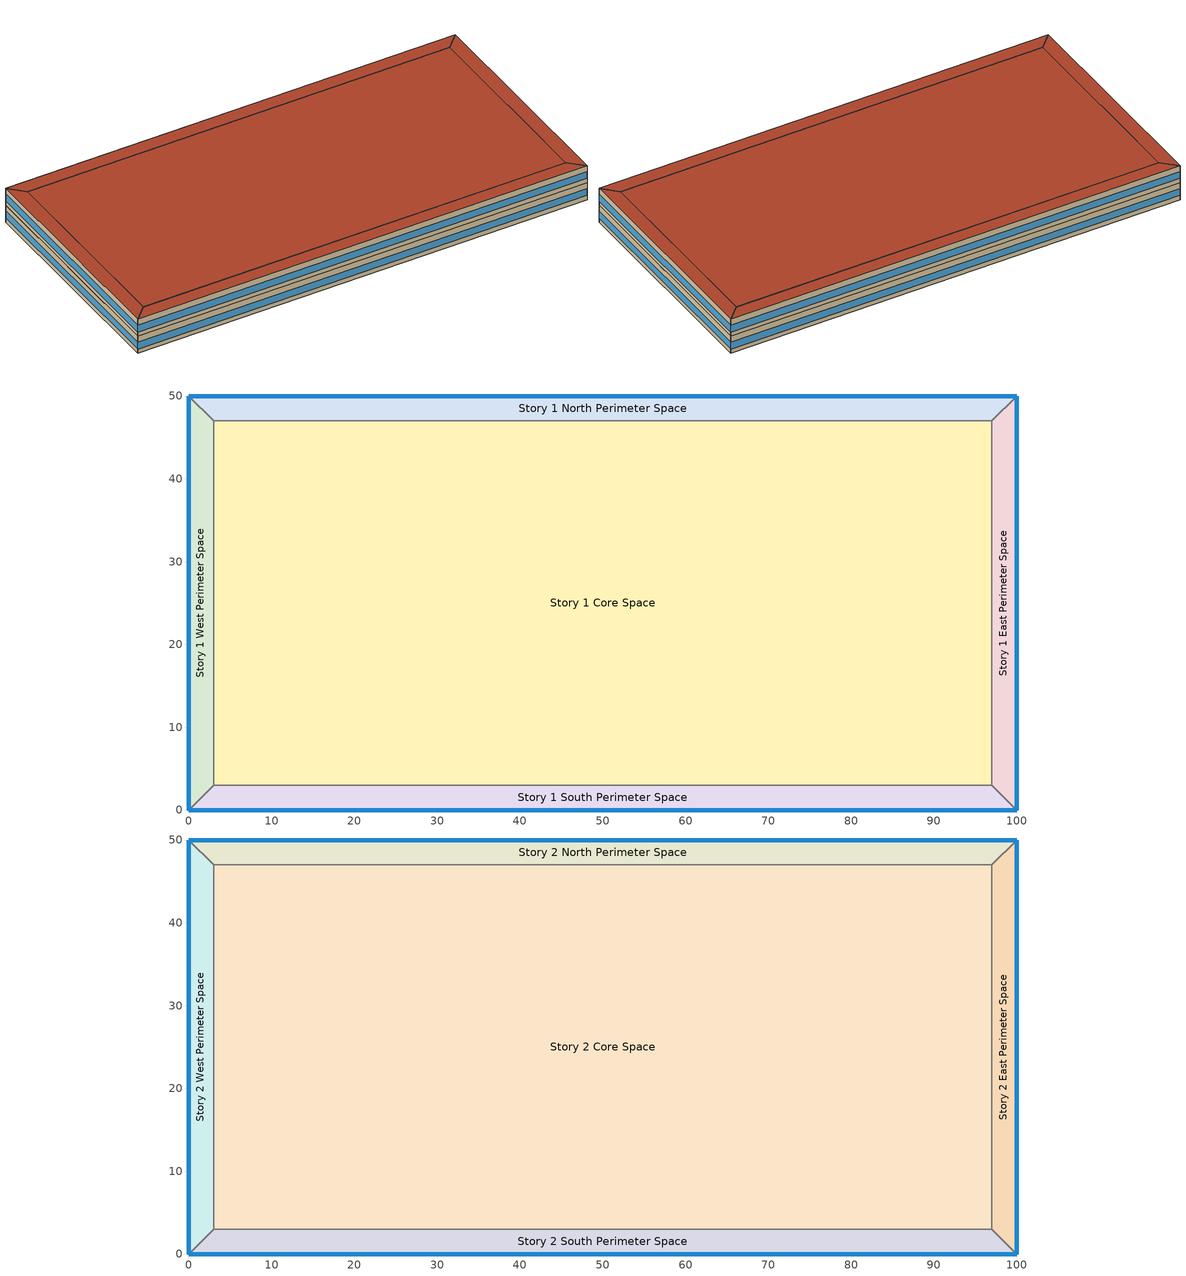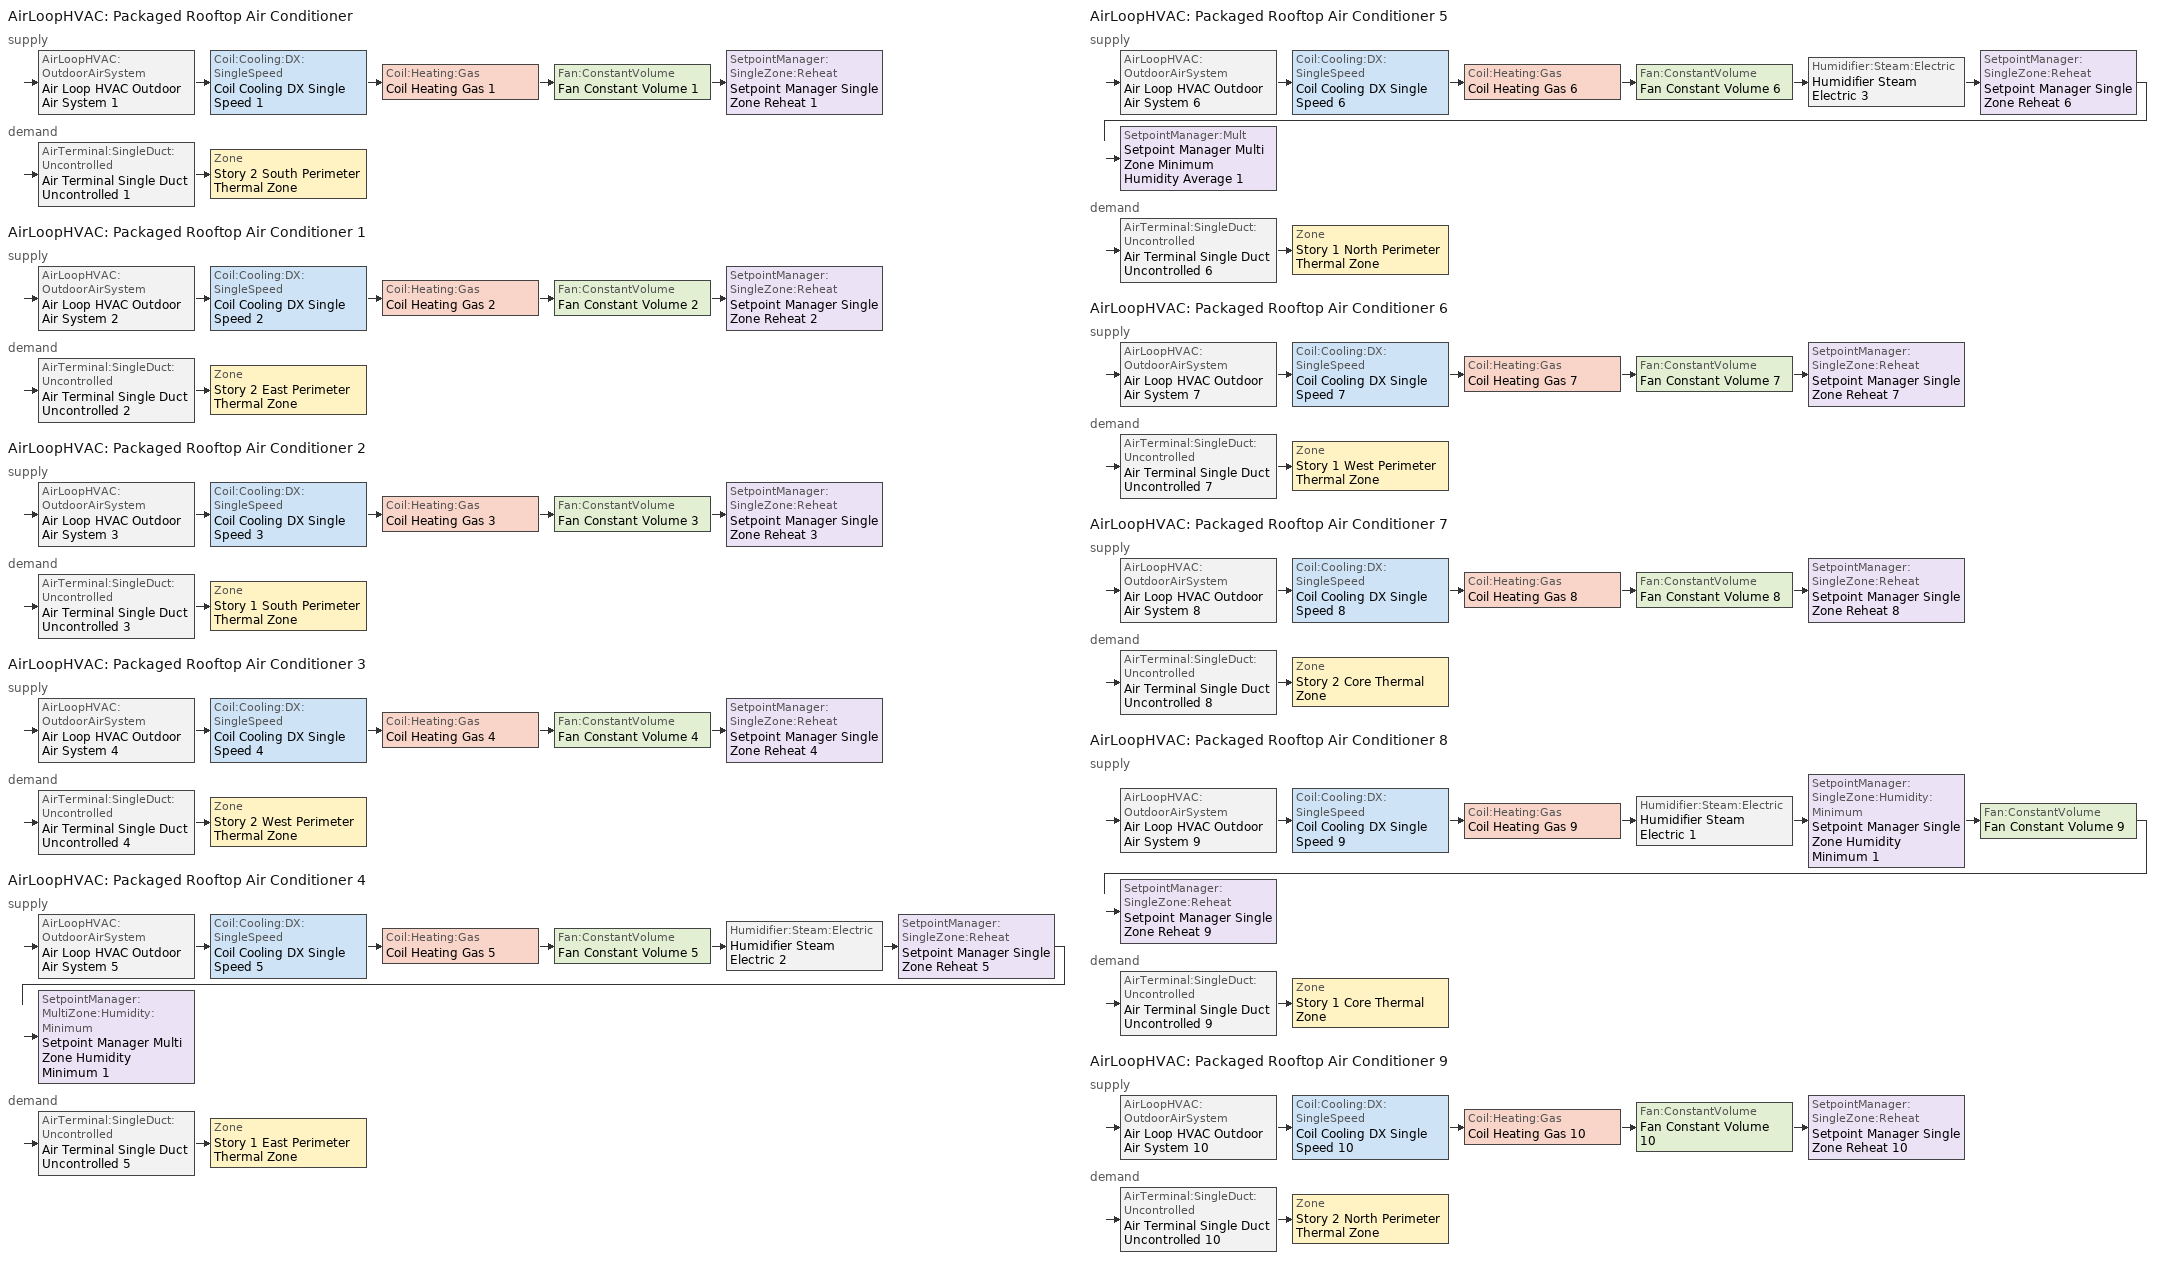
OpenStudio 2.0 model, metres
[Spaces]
Story 1 West Perimeter Space
 floor ground: 0,0 0,50 3,47 3,3 z0
 wall outside: 0,50 0,0 z0:4
 wall to Story 1 North Perimeter Space: 3,47 0,50 z0:4
 wall to Story 1 Core Space: 3,3 3,47 z0:4
 wall to Story 1 South Perimeter Space: 0,0 3,3 z0:4
 window: 0,49.97 0,0.03 z1:2.6
Story 1 North Perimeter Space
 floor ground: 0,50 100,50 97,47 3,47 z0
 wall outside: 100,50 0,50 z0:4
 wall to Story 1 East Perimeter Space: 97,47 100,50 z0:4
 wall to Story 1 Core Space: 3,47 97,47 z0:4
 window: 99.97,50 0.03,50 z1:2.6
Story 1 East Perimeter Space
 floor ground: 100,50 100,0 97,3 97,47 z0
 wall outside: 100,0 100,50 z0:4
 wall to Story 1 South Perimeter Space: 97,3 100,0 z0:4
 wall to Story 1 Core Space: 97,47 97,3 z0:4
 window: 100,0.03 100,49.97 z1:2.6
Story 1 South Perimeter Space
 floor ground: 100,0 0,0 3,3 97,3 z0
 wall outside: 0,0 100,0 z0:4
 wall to Story 1 Core Space: 97,3 3,3 z0:4
 window: 0.03,0 99.97,0 z1:2.6
Story 1 Core Space
 floor ground: 3,3 3,47 97,47 97,3 z0
Story 2 West Perimeter Space
 floor to Story 1 West Perimeter Space: 0,0 0,50 3,47 3,3 z4
 wall outside: 0,50 0,0 z4:8
 wall to Story 2 North Perimeter Space: 3,47 0,50 z4:8
 wall to Story 2 Core Space: 3,3 3,47 z4:8
 wall to Story 2 South Perimeter Space: 0,0 3,3 z4:8
 window: 0,49.97 0,0.03 z5:6.6
 roof outside: 3,3 3,47 0,50 0,0 z8
Story 2 North Perimeter Space
 floor to Story 1 North Perimeter Space: 0,50 100,50 97,47 3,47 z4
 wall outside: 100,50 0,50 z4:8
 wall to Story 2 East Perimeter Space: 97,47 100,50 z4:8
 wall to Story 2 Core Space: 3,47 97,47 z4:8
 window: 99.97,50 0.03,50 z5:6.6
 roof outside: 3,47 97,47 100,50 0,50 z8
Story 2 East Perimeter Space
 floor to Story 1 East Perimeter Space: 100,50 100,0 97,3 97,47 z4
 wall outside: 100,0 100,50 z4:8
 wall to Story 2 South Perimeter Space: 97,3 100,0 z4:8
 wall to Story 2 Core Space: 97,47 97,3 z4:8
 window: 100,0.03 100,49.97 z5:6.6
 roof outside: 97,47 97,3 100,0 100,50 z8
Story 2 South Perimeter Space
 floor to Story 1 South Perimeter Space: 100,0 0,0 3,3 97,3 z4
 wall outside: 0,0 100,0 z4:8
 wall to Story 2 Core Space: 97,3 3,3 z4:8
 window: 0.03,0 99.97,0 z5:6.6
 roof outside: 97,3 3,3 0,0 100,0 z8
Story 2 Core Space
 floor to Story 1 Core Space: 3,3 3,47 97,47 97,3 z4
 roof outside: 97,3 97,47 3,47 3,3 z8
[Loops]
AirLoopHVAC 'Packaged Rooftop Air Conditioner'
 supply: AirLoopHVAC:OutdoorAirSystem 'Air Loop HVAC Outdoor Air System 1' > Coil:Cooling:DX:SingleSpeed 'Coil Cooling DX Single Speed 1' > Coil:Heating:Gas 'Coil Heating Gas 1' > Fan:ConstantVolume 'Fan Constant Volume 1' > SetpointManager:SingleZone:Reheat 'Setpoint Manager Single Zone Reheat 1'
 demand: AirTerminal:SingleDuct:Uncontrolled 'Air Terminal Single Duct Uncontrolled 1' > Zone 'Story 2 South Perimeter Thermal Zone'
AirLoopHVAC 'Packaged Rooftop Air Conditioner 1'
 supply: AirLoopHVAC:OutdoorAirSystem 'Air Loop HVAC Outdoor Air System 2' > Coil:Cooling:DX:SingleSpeed 'Coil Cooling DX Single Speed 2' > Coil:Heating:Gas 'Coil Heating Gas 2' > Fan:ConstantVolume 'Fan Constant Volume 2' > SetpointManager:SingleZone:Reheat 'Setpoint Manager Single Zone Reheat 2'
 demand: AirTerminal:SingleDuct:Uncontrolled 'Air Terminal Single Duct Uncontrolled 2' > Zone 'Story 2 East Perimeter Thermal Zone'
AirLoopHVAC 'Packaged Rooftop Air Conditioner 2'
 supply: AirLoopHVAC:OutdoorAirSystem 'Air Loop HVAC Outdoor Air System 3' > Coil:Cooling:DX:SingleSpeed 'Coil Cooling DX Single Speed 3' > Coil:Heating:Gas 'Coil Heating Gas 3' > Fan:ConstantVolume 'Fan Constant Volume 3' > SetpointManager:SingleZone:Reheat 'Setpoint Manager Single Zone Reheat 3'
 demand: AirTerminal:SingleDuct:Uncontrolled 'Air Terminal Single Duct Uncontrolled 3' > Zone 'Story 1 South Perimeter Thermal Zone'
AirLoopHVAC 'Packaged Rooftop Air Conditioner 3'
 supply: AirLoopHVAC:OutdoorAirSystem 'Air Loop HVAC Outdoor Air System 4' > Coil:Cooling:DX:SingleSpeed 'Coil Cooling DX Single Speed 4' > Coil:Heating:Gas 'Coil Heating Gas 4' > Fan:ConstantVolume 'Fan Constant Volume 4' > SetpointManager:SingleZone:Reheat 'Setpoint Manager Single Zone Reheat 4'
 demand: AirTerminal:SingleDuct:Uncontrolled 'Air Terminal Single Duct Uncontrolled 4' > Zone 'Story 2 West Perimeter Thermal Zone'
AirLoopHVAC 'Packaged Rooftop Air Conditioner 4'
 supply: AirLoopHVAC:OutdoorAirSystem 'Air Loop HVAC Outdoor Air System 5' > Coil:Cooling:DX:SingleSpeed 'Coil Cooling DX Single Speed 5' > Coil:Heating:Gas 'Coil Heating Gas 5' > Fan:ConstantVolume 'Fan Constant Volume 5' > Humidifier:Steam:Electric 'Humidifier Steam Electric 2' > SetpointManager:SingleZone:Reheat 'Setpoint Manager Single Zone Reheat 5' > SetpointManager:MultiZone:Humidity:Minimum 'Setpoint Manager Multi Zone Humidity Minimum 1'
 demand: AirTerminal:SingleDuct:Uncontrolled 'Air Terminal Single Duct Uncontrolled 5' > Zone 'Story 1 East Perimeter Thermal Zone'
AirLoopHVAC 'Packaged Rooftop Air Conditioner 5'
 supply: AirLoopHVAC:OutdoorAirSystem 'Air Loop HVAC Outdoor Air System 6' > Coil:Cooling:DX:SingleSpeed 'Coil Cooling DX Single Speed 6' > Coil:Heating:Gas 'Coil Heating Gas 6' > Fan:ConstantVolume 'Fan Constant Volume 6' > Humidifier:Steam:Electric 'Humidifier Steam Electric 3' > SetpointManager:SingleZone:Reheat 'Setpoint Manager Single Zone Reheat 6' > SetpointManager:MultiZone:MinimumHumidity:Average 'Setpoint Manager Multi Zone Minimum Humidity Average 1'
 demand: AirTerminal:SingleDuct:Uncontrolled 'Air Terminal Single Duct Uncontrolled 6' > Zone 'Story 1 North Perimeter Thermal Zone'
AirLoopHVAC 'Packaged Rooftop Air Conditioner 6'
 supply: AirLoopHVAC:OutdoorAirSystem 'Air Loop HVAC Outdoor Air System 7' > Coil:Cooling:DX:SingleSpeed 'Coil Cooling DX Single Speed 7' > Coil:Heating:Gas 'Coil Heating Gas 7' > Fan:ConstantVolume 'Fan Constant Volume 7' > SetpointManager:SingleZone:Reheat 'Setpoint Manager Single Zone Reheat 7'
 demand: AirTerminal:SingleDuct:Uncontrolled 'Air Terminal Single Duct Uncontrolled 7' > Zone 'Story 1 West Perimeter Thermal Zone'
AirLoopHVAC 'Packaged Rooftop Air Conditioner 7'
 supply: AirLoopHVAC:OutdoorAirSystem 'Air Loop HVAC Outdoor Air System 8' > Coil:Cooling:DX:SingleSpeed 'Coil Cooling DX Single Speed 8' > Coil:Heating:Gas 'Coil Heating Gas 8' > Fan:ConstantVolume 'Fan Constant Volume 8' > SetpointManager:SingleZone:Reheat 'Setpoint Manager Single Zone Reheat 8'
 demand: AirTerminal:SingleDuct:Uncontrolled 'Air Terminal Single Duct Uncontrolled 8' > Zone 'Story 2 Core Thermal Zone'
AirLoopHVAC 'Packaged Rooftop Air Conditioner 8'
 supply: AirLoopHVAC:OutdoorAirSystem 'Air Loop HVAC Outdoor Air System 9' > Coil:Cooling:DX:SingleSpeed 'Coil Cooling DX Single Speed 9' > Coil:Heating:Gas 'Coil Heating Gas 9' > Humidifier:Steam:Electric 'Humidifier Steam Electric 1' > SetpointManager:SingleZone:Humidity:Minimum 'Setpoint Manager Single Zone Humidity Minimum 1' > Fan:ConstantVolume 'Fan Constant Volume 9' > SetpointManager:SingleZone:Reheat 'Setpoint Manager Single Zone Reheat 9'
 demand: AirTerminal:SingleDuct:Uncontrolled 'Air Terminal Single Duct Uncontrolled 9' > Zone 'Story 1 Core Thermal Zone'
AirLoopHVAC 'Packaged Rooftop Air Conditioner 9'
 supply: AirLoopHVAC:OutdoorAirSystem 'Air Loop HVAC Outdoor Air System 10' > Coil:Cooling:DX:SingleSpeed 'Coil Cooling DX Single Speed 10' > Coil:Heating:Gas 'Coil Heating Gas 10' > Fan:ConstantVolume 'Fan Constant Volume 10' > SetpointManager:SingleZone:Reheat 'Setpoint Manager Single Zone Reheat 10'
 demand: AirTerminal:SingleDuct:Uncontrolled 'Air Terminal Single Duct Uncontrolled 10' > Zone 'Story 2 North Perimeter Thermal Zone'
[Building]
Building 1: Space Type=Baseline Model Space Type; Default Construction Set=ASHRAE_189.1-2009_ClimateZone 4-5 (mdoff)_ConstSet
[SizingPeriod:DesignDay] Barometric Pressure {Pa}=98934; Sky Clearness=0; Rain Indicator=0; Snow Indicator=0; Day of Month=21; Daylight Saving Time Indicator=0; Humidity Indicating Type=Wetbulb; Dry-Bulb Temperature Range Modifier Type=DefaultMultipliers
Name | Maximum Dry-Bulb Temperature {C} | Daily Dry-Bulb Temperature Range {deltaC} | Humidity Indicating Conditions at Maximum Dry-Bulb | Wind Speed {m/s} | Wind Direction {deg} | Month | Day Type | Solar Model Indicator | ASHRAE Taub | ASHRAE Taud
Chicago Ohare Intl Ap Ann Htg 99.6% Condns DB | -20 | 0 | -20 | 4.9 | 270 | 1 | WinterDesignDay | ASHRAEClearSky
Chicago Ohare Intl Ap Ann Clg .4% Condns DB=>MWB | 33.3 | 10.5 | 23.7 | 5.2 | 230 | 7 | SummerDesignDay | ASHRAETau | 0.455 | 2.05
[DefaultConstructionSet]
ASHRAE_189.1-2009_ClimateZone 4-5 (mdoff)_ConstSet: Default Exterior Surface Constructions=ASHRAE_189.1-2009_ClimateZone 4-5 (mdoff)_Exterior_DefSurfCons; Default Interior Surface Constructions=000_Interior_DefSurfCons; Default Ground Contact Surface Constructions=000_Ground_DefSurfCons; Default Exterior SubSurface Constructions=ASHRAE_189.1-2009_ClimateZone 4-5 (mdoff)_Exterior_DefSubCons; Default Interior SubSurface Constructions=000_Interior_DefSubCons; Interior Partition Construction=000_Interior Partition
[DefaultSurfaceConstructions]
Name | Floor Construction | Wall Construction | Roof Ceiling Construction
ASHRAE_189.1-2009_ClimateZone 4-5 (mdoff)_Exterior_DefSurfCons | 000_ExtSlabCarpet_4in_ClimateZone 1-8 | ASHRAE_189.1-2009_ExtWall_SteelFrame_ClimateZone 4-8 | ASHRAE_189.1-2009_ExtRoof_IEAD_ClimateZone 2-5
000_Interior_DefSurfCons | 000_Interior Floor | 000_Interior Wall | 000_Interior Ceiling
000_Ground_DefSurfCons | 000_ExtSlabCarpet_4in_ClimateZone 1-8 | 000_ExtSlabCarpet_4in_ClimateZone 1-8 | 000_ExtSlabCarpet_4in_ClimateZone 1-8
[DefaultSubSurfaceConstructions] Glass Door Construction=000_Exterior Window; Skylight Construction=000_Exterior Window; Tubular Daylight Dome Construction=000_Interior Window; Tubular Daylight Diffuser Construction=000_Interior Window
Name | Fixed Window Construction | Operable Window Construction | Door Construction
ASHRAE_189.1-2009_ClimateZone 4-5 (mdoff)_Exterior_DefSubCons | ASHRAE_189.1-2009_ExtWindow_ClimateZone 4-5 | ASHRAE_189.1-2009_ExtWindow_ClimateZone 4-5 | 000_Exterior Door
000_Interior_DefSubCons | 000_Interior Window | 000_Interior Window | 000_Interior Door
[Construction]
000_Interior Partition; 000_Interior Door: 000_G05 25mm wood
000_ExtSlabCarpet_4in_ClimateZone 1-8: MAT-CC05 4 HW CONCRETE, CP02 CARPET PAD
ASHRAE_189.1-2009_ExtWall_SteelFrame_ClimateZone 4-8: MAT-SHEATH, Wall Insulation [39], 1/2IN Gypsum
ASHRAE_189.1-2009_ExtRoof_IEAD_ClimateZone 2-5: Roof Membrane, Roof Insulation [21], Metal Decking
000_Interior Floor: 000_F16 Acoustic tile, 000_F05 Ceiling air space resistance, 000_M11 100mm lightweight concrete
000_Interior Wall: 000_G01a 19mm gypsum board, 000_F04 Wall air space resistance, 000_G01a 19mm gypsum board
000_Interior Ceiling: 000_M11 100mm lightweight concrete, 000_F05 Ceiling air space resistance, 000_F16 Acoustic tile
ASHRAE_189.1-2009_ExtWindow_ClimateZone 4-5: Theoretical Glass [207]
000_Exterior Door: 000_F08 Metal surface, 000_I01 25mm insulation board
000_Exterior Window: 000_Clear 3mm, 000_Air 13mm, 000_Clear 3mm
000_Interior Window: 000_Clear 3mm
[Material]
Name | Roughness | Thickness | Conductivity | Density | Specific Heat | Thermal Absorptance | Solar Absorptance | Visible Absorptance
000_G05 25mm wood | MediumSmooth | 0.0254 | 0.15 | 608 | 1630
MAT-CC05 4 HW CONCRETE | Rough | 0.1016 | 1.311 | 2240 | 836.8 | 0.9 | 0.7 | 0.7
Wall Insulation [39] | MediumRough | 0.1184 | 0.045 | 265 | 836.8 | 0.9 | 0.7 | 0.7
1/2IN Gypsum | Smooth | 0.0127 | 0.16 | 784.9 | 830 | 0.9 | 0.92 | 0.92
Roof Membrane | VeryRough | 0.0095 | 0.16 | 1121.29 | 1460 | 0.9 | 0.7 | 0.7
Roof Insulation [21] | MediumRough | 0.2105 | 0.049 | 265 | 836.8 | 0.9 | 0.7 | 0.7
Metal Decking | MediumSmooth | 0.0015 | 45.006 | 7680 | 418.4 | 0.9 | 0.7 | 0.3
000_F16 Acoustic tile | MediumSmooth | 0.0191 | 0.06 | 368 | 590
000_M11 100mm lightweight concrete | MediumRough | 0.1016 | 0.53 | 1280 | 840
000_G01a 19mm gypsum board | MediumSmooth | 0.019 | 0.16 | 800 | 1090
000_F08 Metal surface | Smooth | 0.0008 | 45.28 | 7824 | 500
000_I01 25mm insulation board | MediumRough | 0.0254 | 0.03 | 43 | 1210
[Material:NoMass] Thermal Absorptance=0.9; Solar Absorptance=0.7
Name | Roughness | Thermal Resistance | Visible Absorptance
CP02 CARPET PAD | VeryRough | 0.2165 | 0.8
MAT-SHEATH | Rough | 0.3626 | 0.7
[Material:AirGap]
Name | Thermal Resistance
000_F05 Ceiling air space resistance | 0.18
000_F04 Wall air space resistance | 0.15
[WindowMaterial:Glazing] Optical Data Type=SpectralAverage; Thickness=0.003; Infrared Transmittance at Normal Incidence=0
Name | Solar Transmittance at Normal Incidence | Front Side Solar Reflectance at Normal Incidence | Back Side Solar Reflectance at Normal Incidence | Visible Transmittance at Normal Incidence | Front Side Visible Reflectance at Normal Incidence | Back Side Visible Reflectance at Normal Incidence | Front Side Infrared Hemispherical Emissivity | Back Side Infrared Hemispherical Emissivity | Conductivity | Dirt Correction Factor for Solar and Visible Transmittance | Solar Diffusing
Theoretical Glass [207] | 0.3311 | 0.6189 | 0.6189 | 0.44 | 0.51 | 0.51 | 0.9 | 0.9 | 0.0133 | 1 | No
000_Clear 3mm | 0.837 | 0.075 | 0.075 | 0.898 | 0.081 | 0.081 | 0.84 | 0.84 | 0.9
[WindowMaterial:Gas]
000_Air 13mm: Gas Type=Air; Thickness=0.0127
[BuildingStory] Nominal Floor to Floor Height {m}=4
Name | Nominal Z Coordinate {m}
Story 1 | 0
Story 2 | 4
[Space]
Name | Building Story | Thermal Zone
Story 1 West Perimeter Space | Story 1 | Story 1 West Perimeter Thermal Zone
Story 1 North Perimeter Space | Story 1 | Story 1 North Perimeter Thermal Zone
Story 1 East Perimeter Space | Story 1 | Story 1 East Perimeter Thermal Zone
Story 1 South Perimeter Space | Story 1 | Story 1 South Perimeter Thermal Zone
Story 1 Core Space | Story 1 | Story 1 Core Thermal Zone
Story 2 West Perimeter Space | Story 2 | Story 2 West Perimeter Thermal Zone
Story 2 North Perimeter Space | Story 2 | Story 2 North Perimeter Thermal Zone
Story 2 East Perimeter Space | Story 2 | Story 2 East Perimeter Thermal Zone
Story 2 South Perimeter Space | Story 2 | Story 2 South Perimeter Thermal Zone
Story 2 Core Space | Story 2 | Story 2 Core Thermal Zone
[ThermalZone] Use Ideal Air Loads=No
Name | Thermostat | Humidistat
Story 2 South Perimeter Thermal Zone | Thermostat Setpoint Dual Setpoint 1
Story 2 West Perimeter Thermal Zone | Thermostat Setpoint Dual Setpoint 4
Story 1 East Perimeter Thermal Zone | Thermostat Setpoint Dual Setpoint 5 | Zone Control Humidistat 2
Story 2 East Perimeter Thermal Zone | Thermostat Setpoint Dual Setpoint 2
Story 1 South Perimeter Thermal Zone | Thermostat Setpoint Dual Setpoint 3
Story 2 North Perimeter Thermal Zone | Thermostat Setpoint Dual Setpoint 10
Story 1 Core Thermal Zone | Thermostat Setpoint Dual Setpoint 9 | Zone Control Humidistat 1
Story 1 West Perimeter Thermal Zone | Thermostat Setpoint Dual Setpoint 7
Story 2 Core Thermal Zone | Thermostat Setpoint Dual Setpoint 8
Story 1 North Perimeter Thermal Zone | Thermostat Setpoint Dual Setpoint 6 | Zone Control Humidistat 3
[Sizing:Zone] Zone Cooling Design Supply Air Temperature Input Method=SupplyAirTemperature; Zone Cooling Design Supply Air Temperature {C}=14; Zone Cooling Design Supply Air Temperature Difference {deltaC}=11.11; Zone Heating Design Supply Air Temperature Input Method=SupplyAirTemperature; Zone Heating Design Supply Air Temperature {C}=40; Zone Heating Design Supply Air Temperature Difference {deltaC}=11.11; Zone Cooling Design Supply Air Humidity Ratio {kg-H2O/kg-air}=0.0085; Zone Heating Design Supply Air Humidity Ratio {kg-H2O/kg-air}=0.008; Cooling Design Air Flow Method=DesignDay; Heating Design Air Flow Method=DesignDay; Account for Dedicated Outdoor Air System=No; Dedicated Outdoor Air System Control Strategy=NeutralSupplyAir; Dedicated Outdoor Air Low Setpoint Temperature for Design {C}=autosize; Dedicated Outdoor Air High Setpoint Temperature for Design {C}=autosize
Story 2 South Perimeter Thermal Zone; Story 2 West Perimeter Thermal Zone; Story 1 East Perimeter Thermal Zone; Story 2 East Perimeter Thermal Zone; Story 1 South Perimeter Thermal Zone; Story 2 North Perimeter Thermal Zone; Story 1 Core Thermal Zone; Story 1 West Perimeter Thermal Zone; Story 2 Core Thermal Zone; Story 1 North Perimeter Thermal Zone
[Zone equipment]
Story 2 South Perimeter Thermal Zone: Air Terminal Single Duct Uncontrolled 1
Story 2 West Perimeter Thermal Zone: Air Terminal Single Duct Uncontrolled 4
Story 1 East Perimeter Thermal Zone: Air Terminal Single Duct Uncontrolled 5
Story 2 East Perimeter Thermal Zone: Air Terminal Single Duct Uncontrolled 2
Story 1 South Perimeter Thermal Zone: Air Terminal Single Duct Uncontrolled 3
Story 2 North Perimeter Thermal Zone: Air Terminal Single Duct Uncontrolled 10
Story 1 Core Thermal Zone: Air Terminal Single Duct Uncontrolled 9
Story 1 West Perimeter Thermal Zone: Air Terminal Single Duct Uncontrolled 7
Story 2 Core Thermal Zone: Air Terminal Single Duct Uncontrolled 8
Story 1 North Perimeter Thermal Zone: Air Terminal Single Duct Uncontrolled 6
[AirLoopHVAC] Availability Schedule=Always On Discrete; Design Supply Air Flow Rate {m3/s}=AutoSize
Packaged Rooftop Air Conditioner; Packaged Rooftop Air Conditioner 1; Packaged Rooftop Air Conditioner 2; Packaged Rooftop Air Conditioner 3; Packaged Rooftop Air Conditioner 4; Packaged Rooftop Air Conditioner 5; Packaged Rooftop Air Conditioner 6; Packaged Rooftop Air Conditioner 7; Packaged Rooftop Air Conditioner 8; Packaged Rooftop Air Conditioner 9
[Sizing:System] Type of Load to Size On=Sensible; Design Outdoor Air Flow Rate {m3/s}=Autosize; Minimum System Air Flow Ratio=1; Preheat Design Temperature {C}=7; Preheat Design Humidity Ratio {kg-H2O/kg-Air}=0.008; Precool Design Temperature {C}=12.8; Precool Design Humidity Ratio {kg-H2O/kg-Air}=0.008; Central Cooling Design Supply Air Temperature {C}=12.8; Central Heating Design Supply Air Temperature {C}=40; Sizing Option=NonCoincident; 100% Outdoor Air in Cooling=Yes; 100% Outdoor Air in Heating=Yes; Central Cooling Design Supply Air Humidity Ratio {kg-H2O/kg-Air}=0.0085; Central Heating Design Supply Air Humidity Ratio {kg-H2O/kg-Air}=0.008; Cooling Design Air Flow Method=DesignDay; Cooling Design Air Flow Rate {m3/s}=0; Heating Design Air Flow Method=DesignDay; Heating Design Air Flow Rate {m3/s}=0; System Outdoor Air Method=ZoneSum; Zone Maximum Outdoor Air Fraction=1; Cooling Supply Air Flow Rate Per Floor Area {m3/s-m2}=0.00996765; Cooling Fraction of Autosized Cooling Supply Air Flow Rate=1; Cooling Supply Air Flow Rate Per Unit Cooling Capacity {m3/s-W}=3.94755e-05; Heating Supply Air Flow Rate Per Floor Area {m3/s-m2}=0.00996765; Heating Fraction of Autosized Heating Supply Air Flow Rate=1; Heating Fraction of Autosized Cooling Supply Air Flow Rate=1; Heating Supply Air Flow Rate Per Unit Heating Capacity {m3/s-W}=3.15882e-05; Cooling Design Capacity Method=CoolingDesignCapacity; Cooling Design Capacity {W}=autosize; Cooling Design Capacity Per Floor Area {W/m2}=234.7; Fraction of Autosized Cooling Design Capacity=1; Heating Design Capacity Method=HeatingDesignCapacity; Heating Design Capacity {W}=autosize; Heating Design Capacity Per Floor Area {W/m2}=157; Fraction of Autosized Heating Design Capacity=1; Central Cooling Capacity Control Method=OnOff
Packaged Rooftop Air Conditioner; Packaged Rooftop Air Conditioner 1; Packaged Rooftop Air Conditioner 2; Packaged Rooftop Air Conditioner 3; Packaged Rooftop Air Conditioner 4; Packaged Rooftop Air Conditioner 5; Packaged Rooftop Air Conditioner 6; Packaged Rooftop Air Conditioner 7; Packaged Rooftop Air Conditioner 8; Packaged Rooftop Air Conditioner 9
[Fan:ConstantVolume] Availability Schedule=Always On Discrete; Pressure Rise {Pa}=500; Maximum Flow Rate {m3/s}=AutoSize
Fan Constant Volume 1; Fan Constant Volume 2; Fan Constant Volume 3; Fan Constant Volume 4; Fan Constant Volume 5; Fan Constant Volume 6; Fan Constant Volume 7; Fan Constant Volume 8; Fan Constant Volume 9; Fan Constant Volume 10
[Coil:Heating:Gas] Availability Schedule=Always On Discrete; Gas Burner Efficiency=0.8; Nominal Capacity {W}=AutoSize; Parasitic Electric Load {W}=0; Parasitic Gas Load {W}=0
Coil Heating Gas 1; Coil Heating Gas 2; Coil Heating Gas 3; Coil Heating Gas 4; Coil Heating Gas 5; Coil Heating Gas 6; Coil Heating Gas 7; Coil Heating Gas 8; Coil Heating Gas 9; Coil Heating Gas 10
[Coil:Cooling:DX:SingleSpeed] Availability Schedule=Always On Discrete; Rated Total Cooling Capacity {W}=autosize; Rated Sensible Heat Ratio=autosize; Rated COP {W/W}=3; Rated Air Flow Rate {m3/s}=autosize; Rated Evaporator Fan Power Per Volume Flow Rate {W/(m3/s)}=773.3; Condenser Type=AirCooled; Evaporative Condenser Effectiveness=0; Evaporative Condenser Air Flow Rate {m3/s}=Autosize; Evaporative Condenser Pump Rated Power Consumption {W}=Autosize; Crankcase Heater Capacity {W}=0; Maximum Outdoor Dry-Bulb Temperature for Crankcase Heater Operation {C}=0; Basin Heater Capacity {W/K}=0; Basin Heater Setpoint Temperature {C}=10
Name | Total Cooling Capacity Function of Temperature Curve | Total Cooling Capacity Function of Flow Fraction Curve | Energy Input Ratio Function of Temperature Curve | Energy Input Ratio Function of Flow Fraction Curve | Part Load Fraction Correlation Curve
Coil Cooling DX Single Speed 1 | Curve Biquadratic 1 | Curve Quadratic 1 | Curve Biquadratic 2 | Curve Quadratic 2 | Curve Quadratic 3
Coil Cooling DX Single Speed 2 | Curve Biquadratic 3 | Curve Quadratic 4 | Curve Biquadratic 4 | Curve Quadratic 5 | Curve Quadratic 6
Coil Cooling DX Single Speed 3 | Curve Biquadratic 5 | Curve Quadratic 7 | Curve Biquadratic 6 | Curve Quadratic 8 | Curve Quadratic 9
Coil Cooling DX Single Speed 4 | Curve Biquadratic 7 | Curve Quadratic 10 | Curve Biquadratic 8 | Curve Quadratic 11 | Curve Quadratic 12
Coil Cooling DX Single Speed 5 | Curve Biquadratic 9 | Curve Quadratic 13 | Curve Biquadratic 10 | Curve Quadratic 14 | Curve Quadratic 15
Coil Cooling DX Single Speed 6 | Curve Biquadratic 11 | Curve Quadratic 16 | Curve Biquadratic 12 | Curve Quadratic 17 | Curve Quadratic 18
Coil Cooling DX Single Speed 7 | Curve Biquadratic 13 | Curve Quadratic 19 | Curve Biquadratic 14 | Curve Quadratic 20 | Curve Quadratic 21
Coil Cooling DX Single Speed 8 | Curve Biquadratic 15 | Curve Quadratic 22 | Curve Biquadratic 16 | Curve Quadratic 23 | Curve Quadratic 24
Coil Cooling DX Single Speed 9 | Curve Biquadratic 17 | Curve Quadratic 25 | Curve Biquadratic 18 | Curve Quadratic 26 | Curve Quadratic 27
Coil Cooling DX Single Speed 10 | Curve Biquadratic 19 | Curve Quadratic 28 | Curve Biquadratic 20 | Curve Quadratic 29 | Curve Quadratic 30
[SetpointManager:SingleZone:Reheat] Minimum Supply Air Temperature {C}=14; Maximum Supply Air Temperature {C}=40
Name | Control Zone
Setpoint Manager Single Zone Reheat 1 | Story 2 South Perimeter Thermal Zone
Setpoint Manager Single Zone Reheat 2 | Story 2 East Perimeter Thermal Zone
Setpoint Manager Single Zone Reheat 3 | Story 1 South Perimeter Thermal Zone
Setpoint Manager Single Zone Reheat 4 | Story 2 West Perimeter Thermal Zone
Setpoint Manager Single Zone Reheat 5 | Story 1 East Perimeter Thermal Zone
Setpoint Manager Single Zone Reheat 6 | Story 1 North Perimeter Thermal Zone
Setpoint Manager Single Zone Reheat 7 | Story 1 West Perimeter Thermal Zone
Setpoint Manager Single Zone Reheat 8 | Story 2 Core Thermal Zone
Setpoint Manager Single Zone Reheat 9 | Story 1 Core Thermal Zone
Setpoint Manager Single Zone Reheat 10 | Story 2 North Perimeter Thermal Zone
[Controller:OutdoorAir] Minimum Outdoor Air Flow Rate {m3/s}=0; Maximum Outdoor Air Flow Rate {m3/s}=Autosize; Economizer Control Type=NoEconomizer; Economizer Control Action Type=ModulateFlow; Economizer Maximum Limit Dry-Bulb Temperature {C}=28; Economizer Maximum Limit Enthalpy {J/kg}=64000; Economizer Minimum Limit Dry-Bulb Temperature {C}=-100; Lockout Type=NoLockout; Minimum Limit Type=FixedMinimum; High Humidity Control=No; Heat Recovery Bypass Control Type=BypassWhenWithinEconomizerLimits
Name | Controller Mechanical Ventilation
Controller Outdoor Air 1 | Controller Mechanical Ventilation 1
Controller Outdoor Air 2 | Controller Mechanical Ventilation 2
Controller Outdoor Air 3 | Controller Mechanical Ventilation 3
Controller Outdoor Air 4 | Controller Mechanical Ventilation 4
Controller Outdoor Air 5 | Controller Mechanical Ventilation 5
Controller Outdoor Air 6 | Controller Mechanical Ventilation 6
Controller Outdoor Air 7 | Controller Mechanical Ventilation 7
Controller Outdoor Air 8 | Controller Mechanical Ventilation 8
Controller Outdoor Air 9 | Controller Mechanical Ventilation 9
Controller Outdoor Air 10 | Controller Mechanical Ventilation 10
[Controller:MechanicalVentilation] Availability Schedule=Always On Discrete; System Outdoor Air Method=ZoneSum
Controller Mechanical Ventilation 1; Controller Mechanical Ventilation 2; Controller Mechanical Ventilation 3; Controller Mechanical Ventilation 4; Controller Mechanical Ventilation 5; Controller Mechanical Ventilation 6; Controller Mechanical Ventilation 7; Controller Mechanical Ventilation 8; Controller Mechanical Ventilation 9; Controller Mechanical Ventilation 10
[AirLoopHVAC:OutdoorAirSystem]
Name | Controller
Air Loop HVAC Outdoor Air System 1 | Controller Outdoor Air 1
Air Loop HVAC Outdoor Air System 2 | Controller Outdoor Air 2
Air Loop HVAC Outdoor Air System 3 | Controller Outdoor Air 3
Air Loop HVAC Outdoor Air System 4 | Controller Outdoor Air 4
Air Loop HVAC Outdoor Air System 5 | Controller Outdoor Air 5
Air Loop HVAC Outdoor Air System 6 | Controller Outdoor Air 6
Air Loop HVAC Outdoor Air System 7 | Controller Outdoor Air 7
Air Loop HVAC Outdoor Air System 8 | Controller Outdoor Air 8
Air Loop HVAC Outdoor Air System 9 | Controller Outdoor Air 9
Air Loop HVAC Outdoor Air System 10 | Controller Outdoor Air 10
[AirTerminal:SingleDuct:Uncontrolled] Availability Schedule=Always On Discrete; Maximum Air Flow Rate {m3/s}=AutoSize
Air Terminal Single Duct Uncontrolled 1; Air Terminal Single Duct Uncontrolled 2; Air Terminal Single Duct Uncontrolled 3; Air Terminal Single Duct Uncontrolled 4; Air Terminal Single Duct Uncontrolled 5; Air Terminal Single Duct Uncontrolled 6; Air Terminal Single Duct Uncontrolled 7; Air Terminal Single Duct Uncontrolled 8; Air Terminal Single Duct Uncontrolled 9; Air Terminal Single Duct Uncontrolled 10
[ThermostatSetpoint:DualSetpoint] Heating Setpoint Temperature Schedule=Heating Sch; Cooling Setpoint Temperature Schedule=Cooling Sch
Thermostat Setpoint Dual Setpoint 1; Thermostat Setpoint Dual Setpoint 2; Thermostat Setpoint Dual Setpoint 3; Thermostat Setpoint Dual Setpoint 4; Thermostat Setpoint Dual Setpoint 5; Thermostat Setpoint Dual Setpoint 6; Thermostat Setpoint Dual Setpoint 7; Thermostat Setpoint Dual Setpoint 8; Thermostat Setpoint Dual Setpoint 9; Thermostat Setpoint Dual Setpoint 10
[ZoneControl:Humidistat]
Name | Humidifying Relative Humidity Setpoint Schedule
Zone Control Humidistat 1 | Schedule Constant 1
Zone Control Humidistat 2 | Schedule Constant 2
Zone Control Humidistat 3 | Schedule Constant 3
[Humidifier:Steam:Electric] Rated Capacity {m3/s}=autosize; Rated Power {W}=104000
Humidifier Steam Electric 1; Humidifier Steam Electric 2; Humidifier Steam Electric 3
[SetpointManager:SingleZone:Humidity:Minimum]
Setpoint Manager Single Zone Humidity Minimum 1: Control Variable=MinimumHumidityRatio; Control Zone=Story 1 Core Thermal Zone
[SetpointManager:MultiZone:Humidity:Minimum]
Setpoint Manager Multi Zone Humidity Minimum 1: Control Variable=MinimumHumidityRatio
[SetpointManager:MultiZone:MinimumHumidity:Average]
Setpoint Manager Multi Zone Minimum Humidity Average 1: Control Variable=MinimumHumidityRatio
[SpaceType]
Baseline Model Space Type: Default Schedule Set=Baseline Model Schedule Set; Design Specification Outdoor Air Object=Baseline Model OA
[DefaultScheduleSet]
Baseline Model Schedule Set: Number of People Schedule=Baseline Model People Lights and Equipment Schedule; People Activity Level Schedule=Baseline Model People Activity Schedule; Lighting Schedule=Baseline Model People Lights and Equipment Schedule; Electric Equipment Schedule=Baseline Model People Lights and Equipment Schedule; Infiltration Schedule=Baseline Model Infiltration Schedule
[DesignSpecification:OutdoorAir]
Baseline Model OA: Outdoor Air Method=Sum; Outdoor Air Flow per Person {m3/s-person}=0.00943895
[SpaceInfiltration:DesignFlowRate]
Baseline Model Infiltration: Space or SpaceType=Baseline Model Space Type; Design Flow Rate Calculation Method=Flow/ExteriorArea; Flow per Exterior Surface Area {m3/s-m2}=0.0003048
[People:Definition]
Baseline Model People Definition: Number of People Calculation Method=People/Area; People per Space Floor Area {person/m2}=0.0538196; Fraction Radiant=0.3
[People]
Baseline Model People: People Definition=Baseline Model People Definition; Space or SpaceType=Baseline Model Space Type
[Lights:Definition]
Baseline Model Lights Definition: Design Level Calculation Method=Watts/Area; Watts per Space Floor Area {W/m2}=10.7639
[Lights]
Baseline Model Lights: Lights Definition=Baseline Model Lights Definition; Space or SpaceType=Baseline Model Space Type
[ElectricEquipment:Definition]
Baseline Model Electric Equipment Definition: Design Level Calculation Method=Watts/Area; Watts per Space Floor Area {W/m2}=10.7639
[ElectricEquipment]
Baseline Model Electric Equipment: Electric Equipment Definition=Baseline Model Electric Equipment Definition; Space or SpaceType=Baseline Model Space Type
[Schedule:Constant]
Name | Value
Always On Discrete | 1
Schedule Constant 1; Schedule Constant 2; Schedule Constant 3 | 50
[Curve:Biquadratic] Minimum Value of x=17; Maximum Value of x=22; Minimum Value of y=13; Maximum Value of y=46
Name | Coefficient1 Constant | Coefficient2 x | Coefficient3 x**2 | Coefficient4 y | Coefficient5 y**2 | Coefficient6 x*y
Curve Biquadratic 1; Curve Biquadratic 3; Curve Biquadratic 5; Curve Biquadratic 7; Curve Biquadratic 9; Curve Biquadratic 11; Curve Biquadratic 13; Curve Biquadratic 15; Curve Biquadratic 17; Curve Biquadratic 19 | 0.942588 | 0.00954335 | 0.00068377 | -0.0110427 | 5.249e-06 | -9.72e-06
Curve Biquadratic 2; Curve Biquadratic 4; Curve Biquadratic 6; Curve Biquadratic 8; Curve Biquadratic 10; Curve Biquadratic 12; Curve Biquadratic 14; Curve Biquadratic 16; Curve Biquadratic 18; Curve Biquadratic 20 | 0.342414 | 0.034885 | -0.0006237 | 0.00497722 | 0.000437951 | -0.000728028
[Curve:Quadratic]
Name | Coefficient1 Constant | Coefficient2 x | Coefficient3 x**2 | Minimum Value of x | Maximum Value of x
Curve Quadratic 1; Curve Quadratic 4; Curve Quadratic 7; Curve Quadratic 10; Curve Quadratic 13; Curve Quadratic 16; Curve Quadratic 19; Curve Quadratic 22; Curve Quadratic 25; Curve Quadratic 28 | 0.8 | 0.2 | 0 | 0.5 | 1.5
Curve Quadratic 2; Curve Quadratic 5; Curve Quadratic 8; Curve Quadratic 11; Curve Quadratic 14; Curve Quadratic 17; Curve Quadratic 20; Curve Quadratic 23; Curve Quadratic 26; Curve Quadratic 29 | 1.1552 | -0.1808 | 0.0256 | 0.5 | 1.5
Curve Quadratic 3; Curve Quadratic 6; Curve Quadratic 9; Curve Quadratic 12; Curve Quadratic 15; Curve Quadratic 18; Curve Quadratic 21; Curve Quadratic 24; Curve Quadratic 27; Curve Quadratic 30 | 0.85 | 0.15 | 0 | 0 | 1
[Schedule:Ruleset]
Name | Default Day Schedule | Summer Design Day Schedule | Winter Design Day Schedule
Cooling Sch | Cooling Sch Default
Heating Sch | Heating Sch Default
Baseline Model Infiltration Schedule | Baseline Model Infiltration Schedule Schedule All Days | Baseline Model Infiltration Schedule Summer Design Day | Baseline Model Infiltration Schedule Winter Design Day
Baseline Model People Lights and Equipment Schedule | Baseline Model People Lights and Equipment Schedule Schedule Week Day | Baseline Model People Lights and Equipment Schedule Summer Design Day | Baseline Model People Lights and Equipment Schedule Winter Design Day
Baseline Model People Activity Schedule | Baseline Model People Activity Schedule Default
[Schedule:Day]
Cooling Sch Default: 24, 0, 28
Heating Sch Default: 24, 0, 24
Baseline Model Infiltration Schedule Schedule All Days: 6, 0, 1, 22, 0, 0.25, 24, 0, 1
Baseline Model Infiltration Schedule Winter Design Day; Baseline Model Infiltration Schedule Summer Design Day; Baseline Model People Lights and Equipment Schedule Summer Design Day: 24, 0, 1
Baseline Model People Lights and Equipment Schedule Schedule Week Day: 6, 0, 0, 7, 0, 0.1, 8, 0, 0.2, 12, 0, 0.95, 13, 0, 0.5, 17, 0, 0.95, 18, 0, 0.7, 20, 0, 0.4, 22, 0, 0.1, 24, 0, 0.05
Baseline Model People Lights and Equipment Schedule Winter Design Day; Baseline Model People Lights and Equipment Schedule Schedule Sunday: 24, 0, 0
Baseline Model People Lights and Equipment Schedule Saturday: 6, 0, 0, 8, 0, 0.1, 14, 0, 0.5, 17, 0, 0.1, 24, 0, 0
Baseline Model People Activity Schedule Default: 24, 0, 120
[Schedule:Rule] Schedule Ruleset=Baseline Model People Lights and Equipment Schedule
Name | Rule Order | Day Schedule | Apply Saturday | Apply Sunday
Baseline Model People Lights and Equipment Schedule Saturday Rule | 1 | Baseline Model People Lights and Equipment Schedule Saturday | Yes
Baseline Model People Lights and Equipment Schedule Sunday Rule | 0 | Baseline Model People Lights and Equipment Schedule Schedule Sunday |  | Yes
